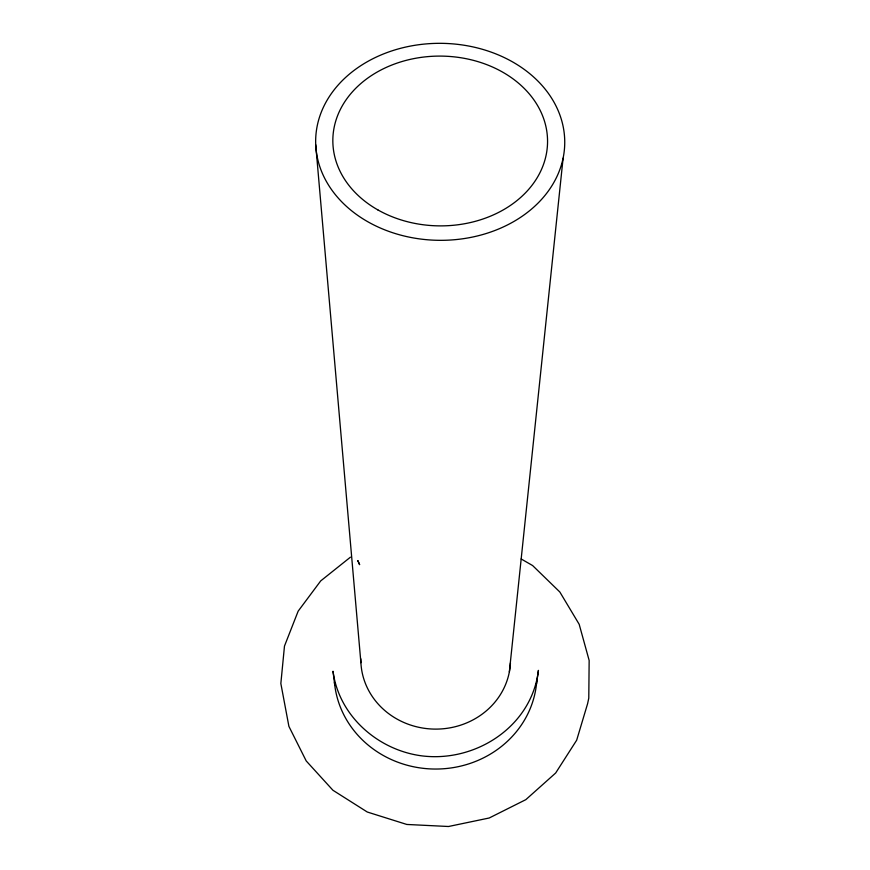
<?xml version="1.0" encoding="UTF-8"?>
<svg xmlns="http://www.w3.org/2000/svg" width="870" height="870" viewBox="0 0 870 870"><rect width="100%" height="100%" fill="white"/><g stroke="black" fill="none" stroke-linecap="round" stroke-linejoin="round"><path stroke-width="1.3" d="M509.352 671.955L563.097 158.188A124.551 98.506 0.5 0 0 396.22 49.525A124.551 98.506 0.5 0 0 361.257 217.761A124.551 98.506 0.5 0 0 563.097 158.188M536.507 683.885L538.421 670.368C531.864 726.058 476.325 762.392 422.45 755.943C378.396 750.505 338.854 716.184 333.025 671.238L334.7 684.755M350.469 557.148L320.704 580.91L298.16 611.153L284.479 646.084L280.847 683.515L288.905 726.374L306.218 760.945L332.938 790.264L367.292 812.025L406.812 824.455L448.507 826.5L489.212 817.996L525.817 799.66L555.658 773.017L576.669 740.207L587.587 703.732L588.783 698.164L589.153 660.45L579.181 624.301L559.845 592.013L532.625 565.565L521.163 558.964M315.712 144.725L360.898 662.701M510.44 662.907A74.853 69.48 0.5 0 1 433.575 729.082A74.853 69.48 0.5 0 1 360.832 658.818M536.833 680.003A101.453 94.569 0.5 0 1 436.838 769.036A101.453 94.569 0.5 0 1 334.439 682.167M357.874 560.715L359.582 564.586L357.874 560.715M377.895 209.92A107.358 84.89 0.5 0 0 547.067 149.433A107.358 84.89 0.5 0 0 395.632 63.608A107.358 84.89 0.5 0 0 377.895 209.92"/></g></svg>
